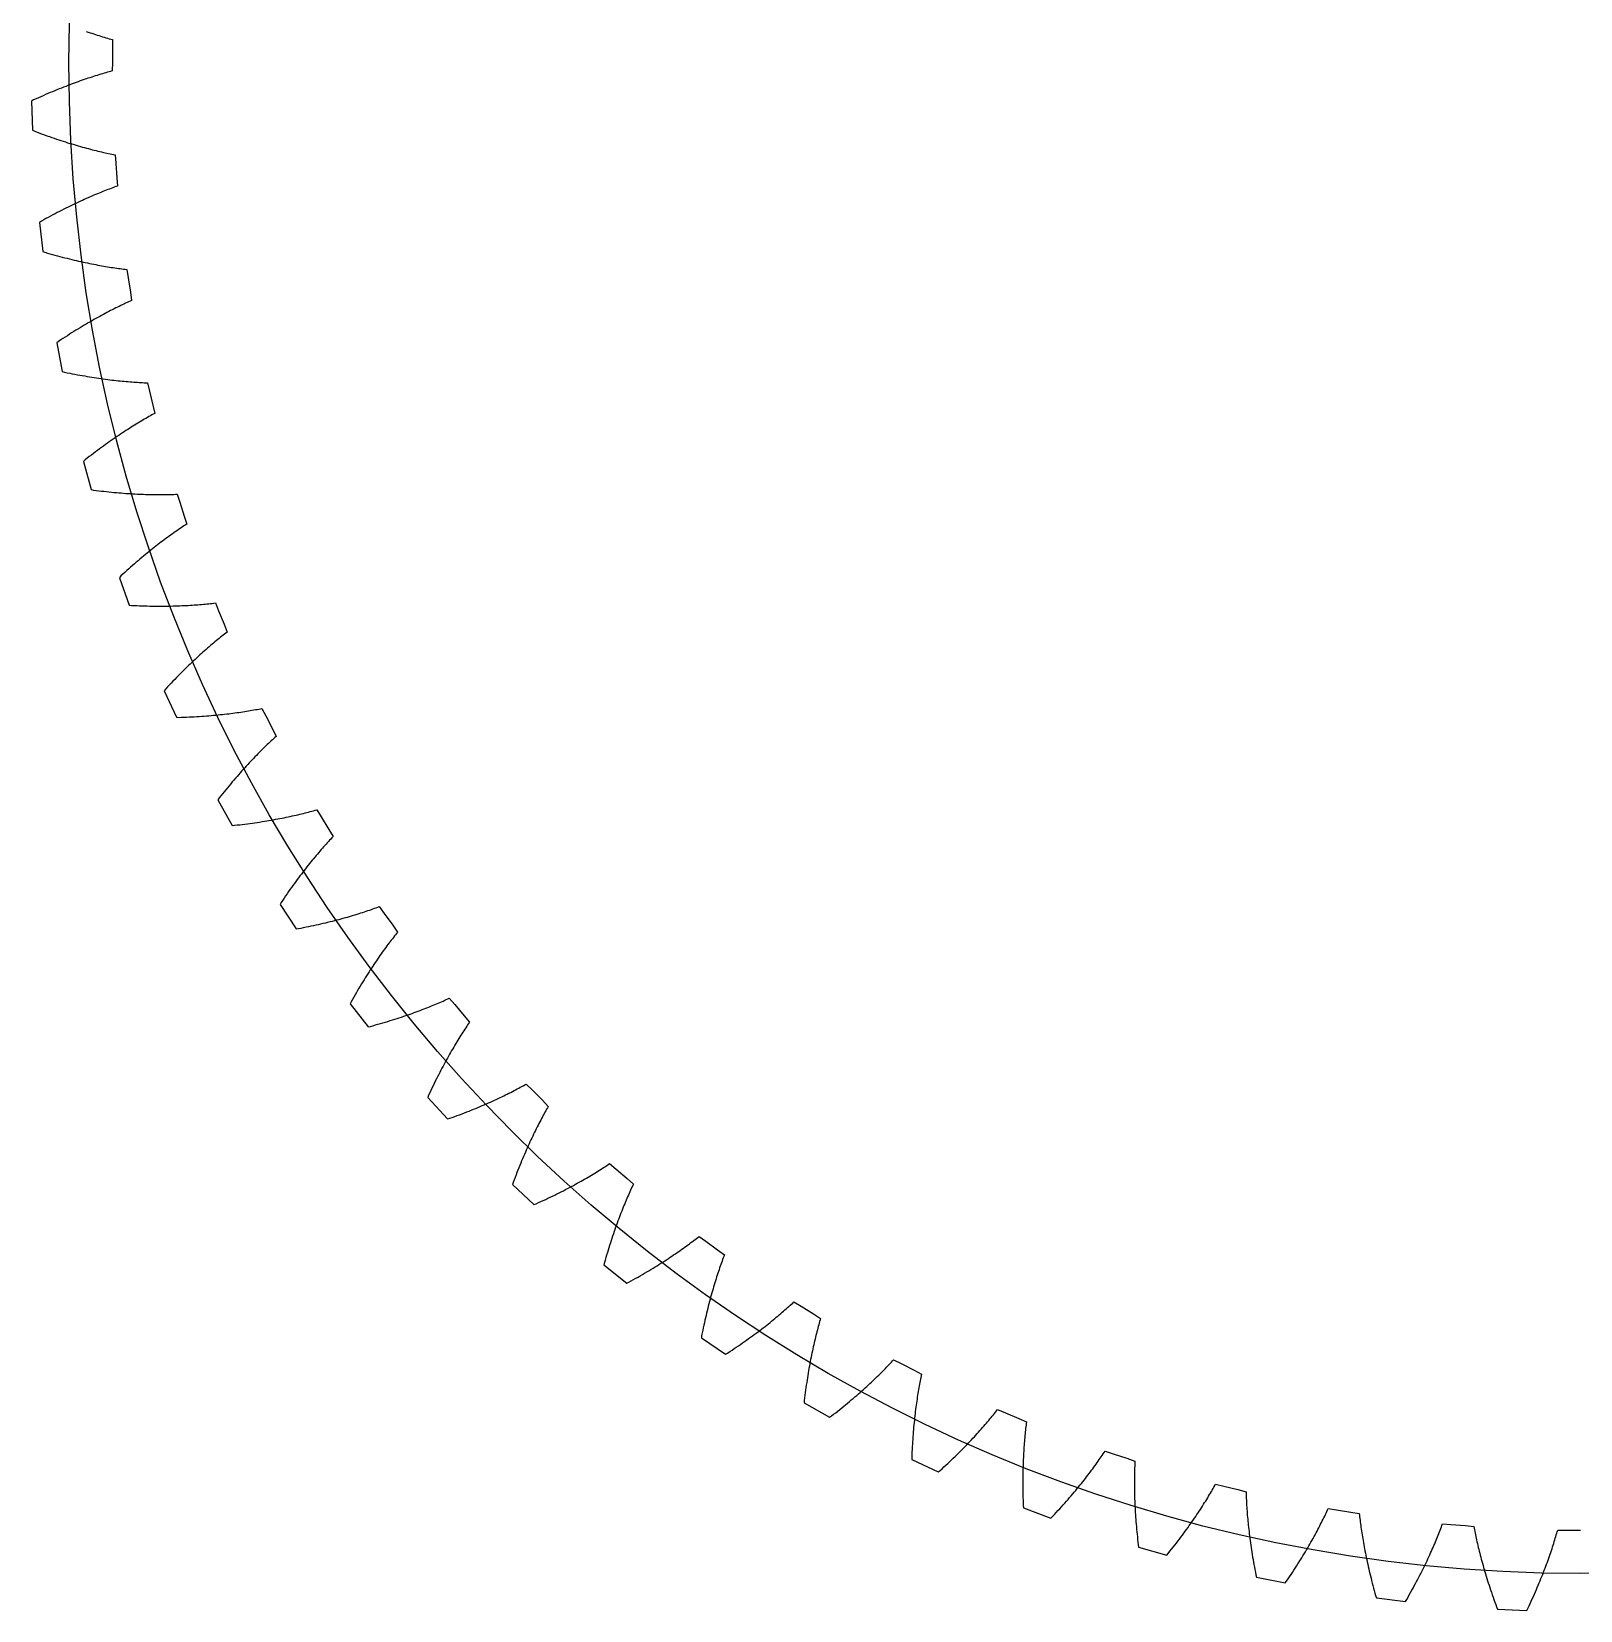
# Model space of a CAD drawing. Extents: x -40.9 to 55.5, y 140.7 to 237.1.
# Drawn here: x -40.86 to 7.33, y 140.71 to 189.86 of the extents above; entities that cross this region are included whole.
import ezdxf

# ---------------------------------------------------------------- set-up
doc = ezdxf.new("R2010")
doc.units = 0
doc.layers.get('0').update_dxf_attribs({"linetype": 'CONTINUOUS'})

msp = doc.modelspace()

# ---------------------------------------------------------------- linework, layer by layer
msp.add_lwpolyline([(-39.16, 189.862), (-39.101, 189.841), (-39.042, 189.821), (-38.985, 189.802), (-38.928, 189.783), (-38.871, 189.764), (-38.816, 189.746), (-38.761, 189.728), (-38.706, 189.711), (-38.653, 189.695), (-38.6, 189.679), (-38.548, 189.663), (-38.497, 189.648), (-38.447, 189.633), (-38.397, 189.619), (-38.348, 189.605), (-38.346, 189.343), (-38.348, 188.891), (-38.353, 188.629), (-38.402, 188.615), (-38.452, 188.602), (-38.502, 188.588), (-38.554, 188.573), (-38.606, 188.558), (-38.659, 188.542), (-38.712, 188.526), (-38.767, 188.51), (-38.822, 188.493), (-38.878, 188.475), (-38.934, 188.457), (-38.991, 188.439), (-39.049, 188.42), (-39.108, 188.401), (-39.167, 188.38), (-39.228, 188.36), (-39.288, 188.339), (-39.35, 188.317), (-39.412, 188.295), (-39.475, 188.272), (-39.539, 188.249), (-39.603, 188.225), (-39.668, 188.201), (-39.734, 188.176), (-39.8, 188.15), (-39.867, 188.124), (-39.935, 188.097), (-40.003, 188.069), (-40.072, 188.041), (-40.142, 188.013), (-40.212, 187.983), (-40.283, 187.954), (-40.354, 187.923), (-40.427, 187.892), (-40.499, 187.86), (-40.573, 187.827), (-40.647, 187.794), (-40.722, 187.76), (-40.797, 187.726), (-40.861, 187.691), (-40.83, 186.782), (-40.764, 186.752), (-40.686, 186.723), (-40.609, 186.694), (-40.533, 186.666), (-40.457, 186.639), (-40.383, 186.612), (-40.308, 186.586), (-40.235, 186.56), (-40.162, 186.535), (-40.09, 186.511), (-40.018, 186.487), (-39.948, 186.464), (-39.878, 186.441), (-39.808, 186.419), (-39.74, 186.397), (-39.672, 186.376), (-39.605, 186.356), (-39.538, 186.336), (-39.472, 186.316), (-39.407, 186.298), (-39.343, 186.279), (-39.279, 186.261), (-39.216, 186.244), (-39.154, 186.227), (-39.093, 186.211), (-39.032, 186.195), (-38.972, 186.179), (-38.913, 186.164), (-38.855, 186.15), (-38.797, 186.136), (-38.74, 186.122), (-38.684, 186.109), (-38.629, 186.096), (-38.574, 186.084), (-38.52, 186.072), (-38.467, 186.061), (-38.415, 186.05), (-38.364, 186.039), (-38.313, 186.029), (-38.263, 186.019), (-38.24, 185.757), (-38.207, 185.307), (-38.191, 185.045), (-38.239, 185.028), (-38.288, 185.01), (-38.337, 184.992), (-38.387, 184.973), (-38.438, 184.954), (-38.489, 184.935), (-38.542, 184.915), (-38.595, 184.894), (-38.648, 184.873), (-38.702, 184.851), (-38.757, 184.828), (-38.813, 184.806), (-38.869, 184.782), (-38.926, 184.758), (-38.984, 184.733), (-39.042, 184.708), (-39.101, 184.682), (-39.161, 184.656), (-39.221, 184.629), (-39.282, 184.601), (-39.344, 184.573), (-39.406, 184.544), (-39.469, 184.515), (-39.532, 184.485), (-39.596, 184.454), (-39.661, 184.423), (-39.726, 184.39), (-39.792, 184.358), (-39.859, 184.324), (-39.926, 184.29), (-39.994, 184.256), (-40.062, 184.22), (-40.131, 184.184), (-40.201, 184.147), (-40.271, 184.11), (-40.342, 184.072), (-40.413, 184.033), (-40.485, 183.993), (-40.557, 183.953), (-40.619, 183.913), (-40.516, 183.01), (-40.448, 182.985), (-40.368, 182.962), (-40.289, 182.939), (-40.211, 182.917), (-40.133, 182.896), (-40.057, 182.875), (-39.981, 182.855), (-39.905, 182.835), (-39.831, 182.816), (-39.757, 182.797), (-39.684, 182.779), (-39.611, 182.761), (-39.54, 182.744), (-39.469, 182.727), (-39.399, 182.711), (-39.33, 182.696), (-39.261, 182.681), (-39.193, 182.666), (-39.126, 182.652), (-39.06, 182.638), (-38.994, 182.625), (-38.929, 182.612), (-38.865, 182.6), (-38.802, 182.588), (-38.739, 182.576), (-38.678, 182.565), (-38.617, 182.554), (-38.557, 182.544), (-38.497, 182.534), (-38.439, 182.525), (-38.381, 182.516), (-38.324, 182.507), (-38.268, 182.499), (-38.212, 182.491), (-38.158, 182.483), (-38.104, 182.476), (-38.051, 182.469), (-37.999, 182.462), (-37.948, 182.456), (-37.897, 182.45), (-37.854, 182.191), (-37.786, 181.745), (-37.749, 181.485), (-37.795, 181.464), (-37.843, 181.442), (-37.89, 181.421), (-37.939, 181.398), (-37.988, 181.375), (-38.038, 181.351), (-38.088, 181.327), (-38.139, 181.302), (-38.191, 181.277), (-38.243, 181.251), (-38.297, 181.224), (-38.35, 181.197), (-38.404, 181.169), (-38.459, 181.141), (-38.515, 181.112), (-38.571, 181.082), (-38.628, 181.052), (-38.685, 181.021), (-38.743, 180.989), (-38.802, 180.957), (-38.861, 180.924), (-38.921, 180.89), (-38.981, 180.856), (-39.042, 180.821), (-39.104, 180.785), (-39.166, 180.749), (-39.228, 180.712), (-39.291, 180.674), (-39.355, 180.636), (-39.42, 180.596), (-39.484, 180.556), (-39.55, 180.516), (-39.616, 180.474), (-39.682, 180.432), (-39.749, 180.389), (-39.817, 180.346), (-39.885, 180.301), (-39.953, 180.256), (-40.022, 180.21), (-40.08, 180.166), (-39.907, 179.274), (-39.837, 179.254), (-39.756, 179.237), (-39.675, 179.221), (-39.596, 179.205), (-39.517, 179.19), (-39.438, 179.175), (-39.361, 179.161), (-39.285, 179.147), (-39.209, 179.134), (-39.134, 179.121), (-39.059, 179.108), (-38.986, 179.097), (-38.913, 179.085), (-38.841, 179.074), (-38.77, 179.064), (-38.7, 179.053), (-38.63, 179.044), (-38.561, 179.034), (-38.493, 179.026), (-38.426, 179.017), (-38.36, 179.009), (-38.294, 179.001), (-38.229, 178.994), (-38.165, 178.987), (-38.102, 178.98), (-38.04, 178.974), (-37.978, 178.968), (-37.917, 178.963), (-37.857, 178.958), (-37.798, 178.953), (-37.74, 178.948), (-37.682, 178.944), (-37.626, 178.94), (-37.57, 178.937), (-37.515, 178.933), (-37.461, 178.93), (-37.407, 178.928), (-37.355, 178.925), (-37.303, 178.923), (-37.252, 178.921), (-37.189, 178.666), (-37.086, 178.226), (-37.029, 177.97), (-37.074, 177.946), (-37.119, 177.921), (-37.165, 177.895), (-37.211, 177.869), (-37.259, 177.842), (-37.306, 177.815), (-37.355, 177.787), (-37.404, 177.758), (-37.453, 177.728), (-37.504, 177.698), (-37.554, 177.668), (-37.606, 177.636), (-37.658, 177.604), (-37.71, 177.572), (-37.763, 177.538), (-37.817, 177.504), (-37.871, 177.47), (-37.926, 177.434), (-37.981, 177.398), (-38.037, 177.361), (-38.093, 177.324), (-38.15, 177.286), (-38.208, 177.247), (-38.266, 177.207), (-38.324, 177.167), (-38.383, 177.125), (-38.443, 177.084), (-38.503, 177.041), (-38.564, 176.998), (-38.625, 176.953), (-38.686, 176.909), (-38.748, 176.863), (-38.811, 176.816), (-38.873, 176.769), (-38.937, 176.721), (-39.001, 176.672), (-39.065, 176.623), (-39.13, 176.573), (-39.195, 176.521), (-39.249, 176.472), (-39.007, 175.596), (-38.935, 175.582), (-38.853, 175.572), (-38.772, 175.562), (-38.691, 175.553), (-38.611, 175.544), (-38.532, 175.535), (-38.454, 175.527), (-38.376, 175.519), (-38.3, 175.512), (-38.224, 175.505), (-38.149, 175.498), (-38.075, 175.492), (-38.001, 175.487), (-37.928, 175.481), (-37.857, 175.476), (-37.786, 175.472), (-37.716, 175.468), (-37.646, 175.464), (-37.578, 175.46), (-37.51, 175.457), (-37.443, 175.454), (-37.377, 175.452), (-37.312, 175.449), (-37.248, 175.448), (-37.184, 175.446), (-37.122, 175.445), (-37.06, 175.444), (-36.999, 175.443), (-36.939, 175.442), (-36.879, 175.442), (-36.821, 175.442), (-36.763, 175.443), (-36.706, 175.443), (-36.65, 175.444), (-36.595, 175.445), (-36.541, 175.446), (-36.488, 175.448), (-36.435, 175.449), (-36.383, 175.451), (-36.332, 175.453), (-36.249, 175.204), (-36.112, 174.774), (-36.035, 174.523), (-36.078, 174.495), (-36.121, 174.467), (-36.165, 174.437), (-36.209, 174.408), (-36.254, 174.377), (-36.3, 174.346), (-36.346, 174.314), (-36.392, 174.282), (-36.439, 174.249), (-36.487, 174.215), (-36.535, 174.18), (-36.584, 174.145), (-36.633, 174.109), (-36.683, 174.072), (-36.733, 174.035), (-36.784, 173.997), (-36.836, 173.958), (-36.887, 173.918), (-36.94, 173.878), (-36.993, 173.837), (-37.046, 173.795), (-37.1, 173.753), (-37.154, 173.709), (-37.209, 173.665), (-37.264, 173.62), (-37.319, 173.575), (-37.375, 173.528), (-37.432, 173.481), (-37.489, 173.433), (-37.546, 173.384), (-37.604, 173.335), (-37.662, 173.284), (-37.721, 173.233), (-37.78, 173.181), (-37.839, 173.128), (-37.899, 173.075), (-37.959, 173.02), (-38.02, 172.965), (-38.081, 172.909), (-38.131, 172.856), (-37.821, 172.001), (-37.748, 171.993), (-37.666, 171.989), (-37.584, 171.986), (-37.502, 171.982), (-37.422, 171.98), (-37.343, 171.977), (-37.264, 171.975), (-37.186, 171.974), (-37.109, 171.973), (-37.033, 171.972), (-36.958, 171.971), (-36.883, 171.971), (-36.81, 171.971), (-36.737, 171.971), (-36.665, 171.972), (-36.594, 171.973), (-36.524, 171.974), (-36.454, 171.976), (-36.386, 171.978), (-36.318, 171.98), (-36.251, 171.982), (-36.185, 171.985), (-36.12, 171.988), (-36.056, 171.991), (-35.992, 171.994), (-35.93, 171.998), (-35.868, 172.002), (-35.807, 172.006), (-35.747, 172.01), (-35.688, 172.014), (-35.629, 172.019), (-35.572, 172.024), (-35.515, 172.029), (-35.46, 172.034), (-35.405, 172.039), (-35.351, 172.045), (-35.298, 172.051), (-35.245, 172.056), (-35.194, 172.062), (-35.143, 172.068), (-35.041, 171.826), (-34.87, 171.408), (-34.774, 171.164), (-34.814, 171.133), (-34.855, 171.101), (-34.897, 171.069), (-34.939, 171.036), (-34.981, 171.002), (-35.024, 170.967), (-35.067, 170.932), (-35.111, 170.896), (-35.156, 170.859), (-35.201, 170.822), (-35.246, 170.783), (-35.292, 170.744), (-35.338, 170.705), (-35.385, 170.664), (-35.432, 170.623), (-35.48, 170.581), (-35.528, 170.538), (-35.576, 170.495), (-35.625, 170.45), (-35.675, 170.405), (-35.725, 170.359), (-35.775, 170.313), (-35.826, 170.265), (-35.877, 170.217), (-35.928, 170.168), (-35.98, 170.118), (-36.032, 170.067), (-36.085, 170.016), (-36.138, 169.964), (-36.191, 169.91), (-36.245, 169.856), (-36.299, 169.802), (-36.353, 169.746), (-36.408, 169.69), (-36.463, 169.632), (-36.519, 169.574), (-36.575, 169.515), (-36.631, 169.455), (-36.687, 169.394), (-36.733, 169.338), (-36.357, 168.51), (-36.284, 168.508), (-36.201, 168.51), (-36.119, 168.513), (-36.038, 168.516), (-35.957, 168.52), (-35.878, 168.524), (-35.799, 168.528), (-35.722, 168.533), (-35.645, 168.537), (-35.569, 168.542), (-35.494, 168.548), (-35.419, 168.553), (-35.346, 168.559), (-35.273, 168.565), (-35.202, 168.572), (-35.131, 168.578), (-35.061, 168.585), (-34.992, 168.592), (-34.924, 168.599), (-34.856, 168.607), (-34.79, 168.614), (-34.724, 168.622), (-34.66, 168.63), (-34.596, 168.638), (-34.533, 168.647), (-34.471, 168.655), (-34.409, 168.664), (-34.349, 168.673), (-34.29, 168.682), (-34.231, 168.691), (-34.173, 168.7), (-34.116, 168.709), (-34.06, 168.719), (-34.005, 168.728), (-33.951, 168.738), (-33.897, 168.748), (-33.845, 168.757), (-33.793, 168.767), (-33.743, 168.777), (-33.693, 168.787), (-33.572, 168.554), (-33.369, 168.151), (-33.253, 167.915), (-33.291, 167.881), (-33.329, 167.846), (-33.368, 167.81), (-33.407, 167.774), (-33.447, 167.737), (-33.487, 167.699), (-33.528, 167.66), (-33.568, 167.621), (-33.61, 167.581), (-33.652, 167.54), (-33.694, 167.498), (-33.737, 167.456), (-33.78, 167.412), (-33.823, 167.368), (-33.867, 167.324), (-33.911, 167.278), (-33.956, 167.232), (-34.001, 167.184), (-34.046, 167.136), (-34.092, 167.088), (-34.138, 167.038), (-34.184, 166.987), (-34.231, 166.936), (-34.278, 166.884), (-34.326, 166.831), (-34.373, 166.777), (-34.422, 166.723), (-34.47, 166.667), (-34.519, 166.611), (-34.568, 166.554), (-34.617, 166.496), (-34.667, 166.437), (-34.717, 166.377), (-34.767, 166.317), (-34.817, 166.255), (-34.868, 166.193), (-34.919, 166.129), (-34.97, 166.065), (-35.022, 166), (-35.063, 165.94), (-34.623, 165.145), (-34.55, 165.148), (-34.467, 165.157), (-34.386, 165.166), (-34.305, 165.176), (-34.226, 165.186), (-34.147, 165.196), (-34.069, 165.206), (-33.992, 165.217), (-33.915, 165.228), (-33.84, 165.239), (-33.765, 165.25), (-33.692, 165.261), (-33.619, 165.273), (-33.547, 165.285), (-33.476, 165.297), (-33.406, 165.309), (-33.337, 165.321), (-33.269, 165.334), (-33.201, 165.346), (-33.135, 165.359), (-33.069, 165.372), (-33.004, 165.385), (-32.941, 165.398), (-32.878, 165.411), (-32.815, 165.424), (-32.754, 165.438), (-32.694, 165.451), (-32.634, 165.464), (-32.576, 165.478), (-32.518, 165.492), (-32.461, 165.505), (-32.405, 165.519), (-32.35, 165.533), (-32.296, 165.547), (-32.242, 165.561), (-32.19, 165.575), (-32.138, 165.588), (-32.088, 165.602), (-32.038, 165.616), (-31.989, 165.63), (-31.85, 165.407), (-31.616, 165.021), (-31.483, 164.795), (-31.518, 164.758), (-31.553, 164.72), (-31.589, 164.681), (-31.625, 164.642), (-31.661, 164.602), (-31.698, 164.561), (-31.736, 164.52), (-31.774, 164.477), (-31.812, 164.434), (-31.85, 164.39), (-31.889, 164.345), (-31.928, 164.299), (-31.968, 164.253), (-32.007, 164.205), (-32.048, 164.157), (-32.088, 164.108), (-32.129, 164.059), (-32.17, 164.008), (-32.212, 163.957), (-32.253, 163.904), (-32.295, 163.851), (-32.338, 163.797), (-32.38, 163.742), (-32.423, 163.687), (-32.466, 163.63), (-32.51, 163.573), (-32.554, 163.515), (-32.598, 163.456), (-32.642, 163.396), (-32.686, 163.335), (-32.731, 163.273), (-32.776, 163.211), (-32.821, 163.147), (-32.866, 163.083), (-32.911, 163.017), (-32.957, 162.951), (-33.003, 162.884), (-33.049, 162.816), (-33.095, 162.748), (-33.132, 162.684), (-32.63, 161.926), (-32.558, 161.935), (-32.476, 161.95), (-32.396, 161.966), (-32.316, 161.982), (-32.238, 161.998), (-32.16, 162.014), (-32.083, 162.031), (-32.007, 162.047), (-31.932, 162.064), (-31.857, 162.081), (-31.784, 162.098), (-31.711, 162.115), (-31.64, 162.132), (-31.569, 162.15), (-31.499, 162.167), (-31.43, 162.185), (-31.362, 162.203), (-31.295, 162.22), (-31.229, 162.238), (-31.164, 162.256), (-31.099, 162.274), (-31.036, 162.292), (-30.973, 162.31), (-30.911, 162.328), (-30.85, 162.346), (-30.79, 162.364), (-30.731, 162.382), (-30.673, 162.401), (-30.616, 162.419), (-30.559, 162.437), (-30.504, 162.455), (-30.449, 162.473), (-30.395, 162.491), (-30.342, 162.509), (-30.29, 162.527), (-30.239, 162.545), (-30.188, 162.563), (-30.139, 162.581), (-30.09, 162.599), (-30.042, 162.616), (-29.887, 162.405), (-29.623, 162.038), (-29.472, 161.823), (-29.504, 161.784), (-29.537, 161.743), (-29.569, 161.702), (-29.602, 161.66), (-29.636, 161.617), (-29.669, 161.574), (-29.703, 161.529), (-29.737, 161.484), (-29.772, 161.438), (-29.807, 161.391), (-29.842, 161.343), (-29.878, 161.294), (-29.913, 161.245), (-29.949, 161.195), (-29.986, 161.144), (-30.022, 161.092), (-30.059, 161.039), (-30.096, 160.985), (-30.133, 160.931), (-30.171, 160.875), (-30.209, 160.819), (-30.247, 160.762), (-30.285, 160.704), (-30.323, 160.645), (-30.362, 160.585), (-30.401, 160.525), (-30.44, 160.463), (-30.479, 160.401), (-30.518, 160.338), (-30.558, 160.273), (-30.597, 160.208), (-30.637, 160.143), (-30.677, 160.076), (-30.717, 160.008), (-30.757, 159.939), (-30.798, 159.87), (-30.838, 159.799), (-30.879, 159.728), (-30.919, 159.656), (-30.951, 159.59), (-30.392, 158.873), (-30.32, 158.888), (-30.24, 158.91), (-30.161, 158.932), (-30.083, 158.954), (-30.006, 158.976), (-29.929, 158.998), (-29.854, 159.021), (-29.779, 159.043), (-29.706, 159.066), (-29.633, 159.089), (-29.561, 159.111), (-29.49, 159.134), (-29.42, 159.157), (-29.351, 159.18), (-29.283, 159.203), (-29.216, 159.226), (-29.149, 159.249), (-29.084, 159.272), (-29.019, 159.294), (-28.955, 159.317), (-28.892, 159.34), (-28.831, 159.363), (-28.769, 159.386), (-28.709, 159.409), (-28.65, 159.432), (-28.592, 159.455), (-28.534, 159.477), (-28.477, 159.5), (-28.422, 159.523), (-28.367, 159.545), (-28.313, 159.568), (-28.26, 159.59), (-28.207, 159.612), (-28.156, 159.634), (-28.105, 159.656), (-28.056, 159.678), (-28.007, 159.7), (-27.959, 159.722), (-27.912, 159.743), (-27.866, 159.765), (-27.694, 159.566), (-27.402, 159.221), (-27.235, 159.019), (-27.264, 158.977), (-27.293, 158.934), (-27.322, 158.89), (-27.352, 158.846), (-27.382, 158.8), (-27.412, 158.754), (-27.442, 158.707), (-27.473, 158.659), (-27.504, 158.611), (-27.535, 158.561), (-27.566, 158.511), (-27.598, 158.46), (-27.629, 158.408), (-27.661, 158.355), (-27.694, 158.301), (-27.726, 158.246), (-27.758, 158.191), (-27.791, 158.134), (-27.824, 158.077), (-27.857, 158.019), (-27.89, 157.96), (-27.924, 157.9), (-27.957, 157.839), (-27.991, 157.777), (-28.025, 157.715), (-28.059, 157.651), (-28.093, 157.587), (-28.127, 157.522), (-28.161, 157.456), (-28.195, 157.389), (-28.23, 157.321), (-28.264, 157.252), (-28.299, 157.182), (-28.334, 157.111), (-28.368, 157.04), (-28.403, 156.967), (-28.438, 156.894), (-28.473, 156.82), (-28.508, 156.745), (-28.534, 156.676), (-27.92, 156.006), (-27.85, 156.026), (-27.772, 156.054), (-27.695, 156.082), (-27.619, 156.11), (-27.543, 156.138), (-27.469, 156.167), (-27.396, 156.195), (-27.323, 156.223), (-27.251, 156.252), (-27.181, 156.28), (-27.111, 156.308), (-27.042, 156.336), (-26.974, 156.365), (-26.907, 156.393), (-26.841, 156.421), (-26.775, 156.449), (-26.711, 156.477), (-26.647, 156.505), (-26.585, 156.533), (-26.523, 156.561), (-26.462, 156.589), (-26.402, 156.617), (-26.343, 156.644), (-26.285, 156.672), (-26.228, 156.699), (-26.171, 156.727), (-26.116, 156.754), (-26.061, 156.781), (-26.007, 156.808), (-25.954, 156.834), (-25.902, 156.861), (-25.851, 156.887), (-25.801, 156.914), (-25.751, 156.94), (-25.702, 156.966), (-25.655, 156.991), (-25.608, 157.017), (-25.562, 157.042), (-25.516, 157.068), (-25.472, 157.092), (-25.285, 156.908), (-24.967, 156.587), (-24.785, 156.398), (-24.81, 156.354), (-24.836, 156.309), (-24.862, 156.263), (-24.888, 156.217), (-24.914, 156.169), (-24.94, 156.121), (-24.967, 156.072), (-24.994, 156.022), (-25.02, 155.971), (-25.048, 155.919), (-25.075, 155.866), (-25.102, 155.813), (-25.13, 155.758), (-25.158, 155.703), (-25.185, 155.647), (-25.213, 155.59), (-25.242, 155.532), (-25.27, 155.473), (-25.298, 155.413), (-25.326, 155.353), (-25.355, 155.291), (-25.384, 155.229), (-25.412, 155.166), (-25.441, 155.101), (-25.47, 155.036), (-25.498, 154.97), (-25.527, 154.904), (-25.556, 154.836), (-25.585, 154.767), (-25.614, 154.698), (-25.643, 154.627), (-25.672, 154.556), (-25.701, 154.484), (-25.73, 154.411), (-25.759, 154.337), (-25.788, 154.262), (-25.817, 154.186), (-25.846, 154.109), (-25.875, 154.031), (-25.896, 153.961), (-25.231, 153.341), (-25.163, 153.366), (-25.087, 153.401), (-25.013, 153.435), (-24.939, 153.469), (-24.866, 153.503), (-24.794, 153.537), (-24.723, 153.571), (-24.653, 153.605), (-24.584, 153.638), (-24.516, 153.672), (-24.448, 153.706), (-24.382, 153.739), (-24.316, 153.773), (-24.252, 153.806), (-24.188, 153.84), (-24.125, 153.873), (-24.063, 153.906), (-24.002, 153.939), (-23.941, 153.972), (-23.882, 154.004), (-23.824, 154.037), (-23.766, 154.069), (-23.709, 154.101), (-23.653, 154.133), (-23.598, 154.165), (-23.544, 154.197), (-23.491, 154.228), (-23.439, 154.259), (-23.387, 154.29), (-23.336, 154.321), (-23.287, 154.352), (-23.238, 154.382), (-23.189, 154.412), (-23.142, 154.442), (-23.096, 154.472), (-23.05, 154.501), (-23.005, 154.53), (-22.961, 154.559), (-22.918, 154.588), (-22.876, 154.616), (-22.675, 154.447), (-22.333, 154.152), (-22.136, 153.978), (-22.158, 153.932), (-22.18, 153.885), (-22.202, 153.838), (-22.225, 153.789), (-22.247, 153.74), (-22.27, 153.689), (-22.292, 153.638), (-22.315, 153.586), (-22.338, 153.533), (-22.361, 153.48), (-22.384, 153.425), (-22.407, 153.369), (-22.43, 153.313), (-22.453, 153.256), (-22.477, 153.197), (-22.5, 153.138), (-22.524, 153.078), (-22.547, 153.018), (-22.571, 152.956), (-22.594, 152.893), (-22.618, 152.83), (-22.642, 152.765), (-22.665, 152.7), (-22.689, 152.634), (-22.712, 152.567), (-22.736, 152.499), (-22.759, 152.43), (-22.783, 152.36), (-22.806, 152.29), (-22.83, 152.218), (-22.853, 152.145), (-22.877, 152.072), (-22.9, 151.998), (-22.923, 151.923), (-22.946, 151.846), (-22.969, 151.769), (-22.992, 151.692), (-23.015, 151.613), (-23.037, 151.533), (-23.053, 151.461), (-22.342, 150.895), (-22.275, 150.926), (-22.203, 150.966), (-22.131, 151.006), (-22.06, 151.046), (-21.99, 151.085), (-21.921, 151.125), (-21.853, 151.164), (-21.786, 151.203), (-21.72, 151.243), (-21.654, 151.282), (-21.59, 151.321), (-21.526, 151.359), (-21.463, 151.398), (-21.401, 151.436), (-21.34, 151.474), (-21.28, 151.512), (-21.221, 151.55), (-21.163, 151.588), (-21.105, 151.625), (-21.049, 151.662), (-20.993, 151.699), (-20.938, 151.736), (-20.884, 151.773), (-20.831, 151.809), (-20.779, 151.845), (-20.727, 151.881), (-20.676, 151.916), (-20.627, 151.952), (-20.578, 151.987), (-20.53, 152.021), (-20.482, 152.056), (-20.436, 152.09), (-20.39, 152.124), (-20.345, 152.157), (-20.301, 152.19), (-20.258, 152.223), (-20.216, 152.256), (-20.174, 152.288), (-20.134, 152.32), (-20.094, 152.352), (-19.88, 152.199), (-19.516, 151.931), (-19.306, 151.774), (-19.324, 151.726), (-19.343, 151.678), (-19.361, 151.628), (-19.379, 151.578), (-19.398, 151.527), (-19.416, 151.475), (-19.435, 151.422), (-19.454, 151.369), (-19.472, 151.314), (-19.491, 151.259), (-19.51, 151.202), (-19.528, 151.145), (-19.547, 151.087), (-19.566, 151.028), (-19.584, 150.968), (-19.603, 150.908), (-19.622, 150.846), (-19.64, 150.784), (-19.659, 150.72), (-19.678, 150.656), (-19.696, 150.591), (-19.715, 150.525), (-19.733, 150.458), (-19.751, 150.39), (-19.77, 150.321), (-19.788, 150.252), (-19.806, 150.181), (-19.824, 150.11), (-19.842, 150.037), (-19.86, 149.964), (-19.877, 149.89), (-19.895, 149.815), (-19.912, 149.739), (-19.929, 149.662), (-19.946, 149.585), (-19.963, 149.506), (-19.98, 149.427), (-19.996, 149.346), (-20.013, 149.265), (-20.022, 149.193), (-19.269, 148.684), (-19.205, 148.72), (-19.136, 148.765), (-19.068, 148.811), (-19, 148.856), (-18.934, 148.901), (-18.868, 148.946), (-18.803, 148.99), (-18.739, 149.035), (-18.676, 149.079), (-18.614, 149.123), (-18.553, 149.167), (-18.492, 149.21), (-18.433, 149.254), (-18.374, 149.297), (-18.316, 149.34), (-18.259, 149.382), (-18.203, 149.425), (-18.148, 149.467), (-18.094, 149.508), (-18.04, 149.55), (-17.988, 149.591), (-17.936, 149.632), (-17.885, 149.673), (-17.835, 149.713), (-17.785, 149.753), (-17.737, 149.793), (-17.689, 149.832), (-17.642, 149.871), (-17.596, 149.91), (-17.551, 149.949), (-17.506, 149.987), (-17.463, 150.024), (-17.42, 150.062), (-17.378, 150.098), (-17.337, 150.135), (-17.296, 150.171), (-17.257, 150.207), (-17.218, 150.242), (-17.18, 150.277), (-17.142, 150.312), (-16.917, 150.176), (-16.533, 149.939), (-16.312, 149.798), (-16.326, 149.749), (-16.341, 149.699), (-16.355, 149.648), (-16.369, 149.597), (-16.384, 149.545), (-16.398, 149.491), (-16.413, 149.437), (-16.427, 149.382), (-16.441, 149.327), (-16.456, 149.27), (-16.47, 149.212), (-16.484, 149.154), (-16.498, 149.094), (-16.512, 149.034), (-16.526, 148.973), (-16.54, 148.911), (-16.554, 148.848), (-16.567, 148.784), (-16.581, 148.72), (-16.595, 148.654), (-16.608, 148.588), (-16.621, 148.521), (-16.634, 148.452), (-16.647, 148.383), (-16.66, 148.313), (-16.673, 148.243), (-16.685, 148.171), (-16.697, 148.098), (-16.71, 148.025), (-16.721, 147.95), (-16.733, 147.875), (-16.745, 147.799), (-16.756, 147.722), (-16.767, 147.644), (-16.778, 147.565), (-16.789, 147.486), (-16.799, 147.405), (-16.809, 147.324), (-16.819, 147.241), (-16.823, 147.168), (-16.032, 146.72), (-15.972, 146.761), (-15.906, 146.812), (-15.842, 146.863), (-15.778, 146.913), (-15.715, 146.963), (-15.653, 147.013), (-15.592, 147.062), (-15.532, 147.112), (-15.472, 147.161), (-15.414, 147.21), (-15.356, 147.258), (-15.299, 147.306), (-15.243, 147.354), (-15.188, 147.402), (-15.134, 147.449), (-15.081, 147.496), (-15.028, 147.542), (-14.976, 147.589), (-14.925, 147.635), (-14.875, 147.68), (-14.826, 147.725), (-14.778, 147.77), (-14.73, 147.815), (-14.683, 147.859), (-14.637, 147.903), (-14.592, 147.946), (-14.547, 147.989), (-14.504, 148.032), (-14.461, 148.074), (-14.419, 148.116), (-14.377, 148.157), (-14.337, 148.198), (-14.297, 148.239), (-14.258, 148.279), (-14.22, 148.319), (-14.182, 148.358), (-14.146, 148.397), (-14.11, 148.435), (-14.074, 148.473), (-14.04, 148.51), (-13.805, 148.393), (-13.404, 148.186), (-13.172, 148.063), (-13.182, 148.013), (-13.193, 147.962), (-13.203, 147.911), (-13.213, 147.858), (-13.224, 147.805), (-13.234, 147.751), (-13.244, 147.696), (-13.254, 147.64), (-13.264, 147.583), (-13.274, 147.525), (-13.283, 147.467), (-13.293, 147.407), (-13.302, 147.347), (-13.311, 147.286), (-13.321, 147.224), (-13.33, 147.161), (-13.338, 147.097), (-13.347, 147.033), (-13.355, 146.967), (-13.364, 146.901), (-13.372, 146.833), (-13.38, 146.765), (-13.388, 146.696), (-13.395, 146.626), (-13.402, 146.556), (-13.409, 146.484), (-13.416, 146.412), (-13.423, 146.338), (-13.429, 146.264), (-13.435, 146.189), (-13.441, 146.113), (-13.446, 146.036), (-13.452, 145.959), (-13.457, 145.88), (-13.461, 145.801), (-13.466, 145.72), (-13.47, 145.639), (-13.474, 145.557), (-13.477, 145.475), (-13.475, 145.401), (-12.652, 145.017), (-12.594, 145.062), (-12.533, 145.118), (-12.473, 145.174), (-12.413, 145.229), (-12.354, 145.284), (-12.296, 145.338), (-12.239, 145.392), (-12.183, 145.446), (-12.128, 145.5), (-12.073, 145.553), (-12.02, 145.606), (-11.967, 145.658), (-11.915, 145.71), (-11.864, 145.762), (-11.813, 145.814), (-11.764, 145.865), (-11.715, 145.915), (-11.667, 145.965), (-11.62, 146.015), (-11.573, 146.065), (-11.528, 146.114), (-11.483, 146.162), (-11.439, 146.21), (-11.396, 146.258), (-11.353, 146.305), (-11.312, 146.352), (-11.271, 146.398), (-11.231, 146.444), (-11.191, 146.49), (-11.152, 146.535), (-11.115, 146.579), (-11.077, 146.623), (-11.041, 146.667), (-11.005, 146.71), (-10.97, 146.752), (-10.936, 146.794), (-10.902, 146.836), (-10.869, 146.877), (-10.837, 146.918), (-10.806, 146.958), (-10.562, 146.859), (-10.146, 146.684), (-9.905, 146.579), (-9.912, 146.529), (-9.918, 146.478), (-9.924, 146.425), (-9.931, 146.372), (-9.937, 146.318), (-9.943, 146.264), (-9.948, 146.208), (-9.954, 146.151), (-9.959, 146.094), (-9.964, 146.036), (-9.97, 145.977), (-9.974, 145.917), (-9.979, 145.856), (-9.983, 145.794), (-9.988, 145.732), (-9.992, 145.668), (-9.995, 145.604), (-9.999, 145.539), (-10.002, 145.473), (-10.005, 145.406), (-10.008, 145.338), (-10.011, 145.27), (-10.013, 145.2), (-10.015, 145.13), (-10.017, 145.059), (-10.018, 144.987), (-10.019, 144.914), (-10.02, 144.841), (-10.021, 144.766), (-10.021, 144.691), (-10.021, 144.615), (-10.02, 144.538), (-10.019, 144.46), (-10.018, 144.381), (-10.016, 144.302), (-10.015, 144.221), (-10.012, 144.14), (-10.01, 144.058), (-10.006, 143.975), (-9.999, 143.903), (-9.148, 143.584), (-9.094, 143.634), (-9.037, 143.694), (-8.981, 143.754), (-8.926, 143.814), (-8.872, 143.873), (-8.819, 143.932), (-8.766, 143.991), (-8.714, 144.049), (-8.663, 144.106), (-8.613, 144.164), (-8.564, 144.221), (-8.515, 144.277), (-8.468, 144.333), (-8.421, 144.389), (-8.374, 144.444), (-8.329, 144.499), (-8.284, 144.553), (-8.241, 144.607), (-8.197, 144.66), (-8.155, 144.713), (-8.113, 144.765), (-8.073, 144.817), (-8.033, 144.869), (-7.993, 144.92), (-7.955, 144.97), (-7.917, 145.02), (-7.879, 145.069), (-7.843, 145.118), (-7.807, 145.167), (-7.772, 145.215), (-7.738, 145.262), (-7.704, 145.309), (-7.671, 145.355), (-7.639, 145.401), (-7.608, 145.446), (-7.577, 145.491), (-7.546, 145.535), (-7.517, 145.578), (-7.488, 145.621), (-7.46, 145.663), (-7.209, 145.584), (-6.781, 145.442), (-6.532, 145.357), (-6.535, 145.306), (-6.537, 145.255), (-6.539, 145.202), (-6.541, 145.149), (-6.543, 145.094), (-6.545, 145.039), (-6.546, 144.983), (-6.547, 144.926), (-6.548, 144.869), (-6.549, 144.81), (-6.549, 144.751), (-6.549, 144.691), (-6.549, 144.63), (-6.549, 144.568), (-6.548, 144.505), (-6.547, 144.442), (-6.546, 144.377), (-6.544, 144.312), (-6.542, 144.246), (-6.54, 144.179), (-6.538, 144.112), (-6.535, 144.043), (-6.532, 143.974), (-6.528, 143.904), (-6.524, 143.833), (-6.52, 143.761), (-6.515, 143.688), (-6.51, 143.615), (-6.505, 143.54), (-6.499, 143.465), (-6.493, 143.389), (-6.487, 143.313), (-6.48, 143.235), (-6.472, 143.157), (-6.465, 143.078), (-6.456, 142.998), (-6.448, 142.917), (-6.439, 142.835), (-6.429, 142.753), (-6.416, 142.681), (-5.542, 142.43), (-5.493, 142.484), (-5.441, 142.549), (-5.39, 142.613), (-5.34, 142.677), (-5.29, 142.74), (-5.242, 142.803), (-5.194, 142.866), (-5.147, 142.928), (-5.1, 142.989), (-5.055, 143.05), (-5.01, 143.111), (-4.966, 143.171), (-4.923, 143.23), (-4.88, 143.29), (-4.839, 143.348), (-4.798, 143.406), (-4.757, 143.464), (-4.718, 143.521), (-4.679, 143.578), (-4.641, 143.634), (-4.604, 143.689), (-4.567, 143.744), (-4.531, 143.798), (-4.496, 143.852), (-4.461, 143.906), (-4.428, 143.958), (-4.394, 144.011), (-4.362, 144.062), (-4.33, 144.113), (-4.299, 144.164), (-4.268, 144.214), (-4.238, 144.263), (-4.209, 144.312), (-4.181, 144.36), (-4.153, 144.407), (-4.125, 144.454), (-4.099, 144.501), (-4.073, 144.546), (-4.047, 144.591), (-4.023, 144.636), (-3.767, 144.576), (-3.328, 144.469), (-3.074, 144.403), (-3.072, 144.352), (-3.071, 144.3), (-3.069, 144.248), (-3.067, 144.195), (-3.064, 144.14), (-3.061, 144.085), (-3.058, 144.029), (-3.055, 143.973), (-3.051, 143.915), (-3.047, 143.857), (-3.043, 143.798), (-3.039, 143.738), (-3.034, 143.677), (-3.028, 143.615), (-3.023, 143.553), (-3.017, 143.49), (-3.01, 143.425), (-3.004, 143.361), (-2.997, 143.295), (-2.989, 143.228), (-2.982, 143.161), (-2.973, 143.093), (-2.965, 143.024), (-2.956, 142.954), (-2.946, 142.884), (-2.936, 142.813), (-2.926, 142.741), (-2.915, 142.668), (-2.904, 142.594), (-2.893, 142.52), (-2.881, 142.445), (-2.868, 142.369), (-2.855, 142.292), (-2.841, 142.214), (-2.827, 142.136), (-2.813, 142.057), (-2.798, 141.977), (-2.783, 141.897), (-2.767, 141.815), (-2.748, 141.745), (-1.857, 141.563), (-1.812, 141.62), (-1.765, 141.689), (-1.72, 141.757), (-1.675, 141.825), (-1.63, 141.892), (-1.587, 141.958), (-1.544, 142.024), (-1.502, 142.09), (-1.461, 142.155), (-1.42, 142.219), (-1.38, 142.283), (-1.341, 142.347), (-1.303, 142.409), (-1.265, 142.472), (-1.228, 142.533), (-1.192, 142.594), (-1.156, 142.655), (-1.121, 142.715), (-1.087, 142.775), (-1.053, 142.833), (-1.02, 142.892), (-0.988, 142.949), (-0.957, 143.006), (-0.926, 143.063), (-0.895, 143.119), (-0.866, 143.174), (-0.837, 143.229), (-0.809, 143.283), (-0.781, 143.336), (-0.754, 143.389), (-0.727, 143.441), (-0.701, 143.492), (-0.676, 143.543), (-0.651, 143.593), (-0.627, 143.643), (-0.604, 143.692), (-0.581, 143.74), (-0.558, 143.788), (-0.537, 143.835), (-0.515, 143.881), (-0.256, 143.842), (0.19, 143.769), (0.449, 143.723), (0.454, 143.673), (0.46, 143.621), (0.466, 143.569), (0.472, 143.516), (0.479, 143.462), (0.486, 143.408), (0.494, 143.352), (0.501, 143.296), (0.509, 143.239), (0.518, 143.181), (0.527, 143.122), (0.536, 143.063), (0.546, 143.003), (0.556, 142.942), (0.566, 142.88), (0.577, 142.817), (0.589, 142.754), (0.6, 142.69), (0.613, 142.625), (0.625, 142.559), (0.638, 142.493), (0.652, 142.425), (0.666, 142.357), (0.68, 142.289), (0.695, 142.219), (0.711, 142.149), (0.726, 142.078), (0.743, 142.006), (0.76, 141.933), (0.777, 141.86), (0.795, 141.786), (0.814, 141.711), (0.833, 141.636), (0.852, 141.56), (0.872, 141.483), (0.893, 141.405), (0.914, 141.327), (0.936, 141.248), (0.958, 141.168), (0.983, 141.099), (1.885, 140.988), (1.925, 141.048), (1.966, 141.12), (2.006, 141.192), (2.046, 141.263), (2.085, 141.333), (2.123, 141.403), (2.161, 141.472), (2.197, 141.541), (2.233, 141.609), (2.269, 141.676), (2.304, 141.743), (2.338, 141.809), (2.371, 141.875), (2.404, 141.94), (2.436, 142.004), (2.467, 142.068), (2.498, 142.131), (2.528, 142.194), (2.557, 142.256), (2.586, 142.317), (2.614, 142.378), (2.642, 142.438), (2.669, 142.497), (2.695, 142.556), (2.721, 142.614), (2.746, 142.671), (2.771, 142.728), (2.795, 142.784), (2.818, 142.84), (2.841, 142.894), (2.864, 142.948), (2.885, 143.002), (2.907, 143.054), (2.927, 143.106), (2.947, 143.158), (2.967, 143.208), (2.986, 143.258), (3.005, 143.307), (3.023, 143.356), (3.04, 143.404), (3.302, 143.385), (3.752, 143.347), (4.014, 143.322), (4.023, 143.272), (4.033, 143.221), (4.043, 143.17), (4.054, 143.117), (4.064, 143.064), (4.076, 143.01), (4.088, 142.956), (4.1, 142.9), (4.112, 142.844), (4.125, 142.787), (4.139, 142.729), (4.153, 142.671), (4.167, 142.611), (4.182, 142.551), (4.197, 142.49), (4.213, 142.429), (4.229, 142.367), (4.246, 142.304), (4.263, 142.24), (4.281, 142.175), (4.299, 142.11), (4.318, 142.044), (4.337, 141.977), (4.357, 141.91), (4.377, 141.842), (4.398, 141.773), (4.42, 141.703), (4.442, 141.633), (4.464, 141.562), (4.487, 141.49), (4.511, 141.418), (4.535, 141.345), (4.56, 141.271), (4.586, 141.197), (4.612, 141.122), (4.638, 141.046), (4.666, 140.969), (4.694, 140.892), (4.722, 140.814), (4.752, 140.748), (5.66, 140.707), (5.695, 140.771), (5.731, 140.846), (5.765, 140.921), (5.799, 140.994), (5.833, 141.068), (5.865, 141.14), (5.897, 141.212), (5.928, 141.283), (5.959, 141.354), (5.989, 141.424), (6.018, 141.493), (6.047, 141.562), (6.075, 141.63), (6.103, 141.698), (6.129, 141.764), (6.156, 141.83), (6.181, 141.896), (6.207, 141.96), (6.231, 142.025), (6.255, 142.088), (6.278, 142.151), (6.301, 142.213), (6.323, 142.274), (6.345, 142.335), (6.366, 142.394), (6.387, 142.454), (6.407, 142.512), (6.426, 142.57), (6.446, 142.627), (6.464, 142.683), (6.482, 142.739), (6.5, 142.794), (6.517, 142.848), (6.533, 142.902), (6.549, 142.954), (6.565, 143.006), (6.58, 143.058), (6.595, 143.108), (6.609, 143.158), (6.623, 143.207), (6.885, 143.209), (7.337, 143.207)])
at = {"linetype": 'Continuous'}
msp.add_circle((7.337, 188.891), 47.037, dxfattribs=at)

doc.saveas('drawing.dxf')
